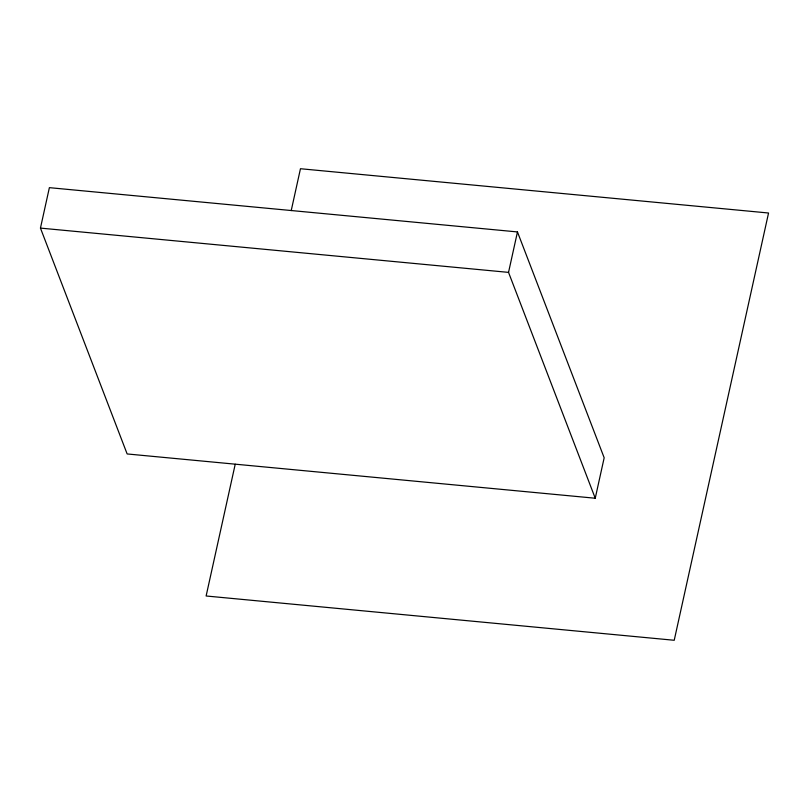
<?xml version="1.0" encoding="UTF-8"?>
<svg xmlns="http://www.w3.org/2000/svg" width="809" height="809" viewBox="0 0 809 809"><rect width="100%" height="100%" fill="white"/><g stroke="black" fill="none" stroke-linecap="round" stroke-linejoin="round"><path stroke-width="1.21" d="M40.45 228.098L49.379 187.658L517.467 231.93L604.171 457.783L595.242 498.233L127.144 453.95L40.45 228.098L508.537 272.38L595.242 498.233M235.217 464.245L206.123 595.99L674.221 640.273L768.55 213.01L300.463 168.727L291.22 210.593M508.537 272.38L517.467 231.93"/></g></svg>
